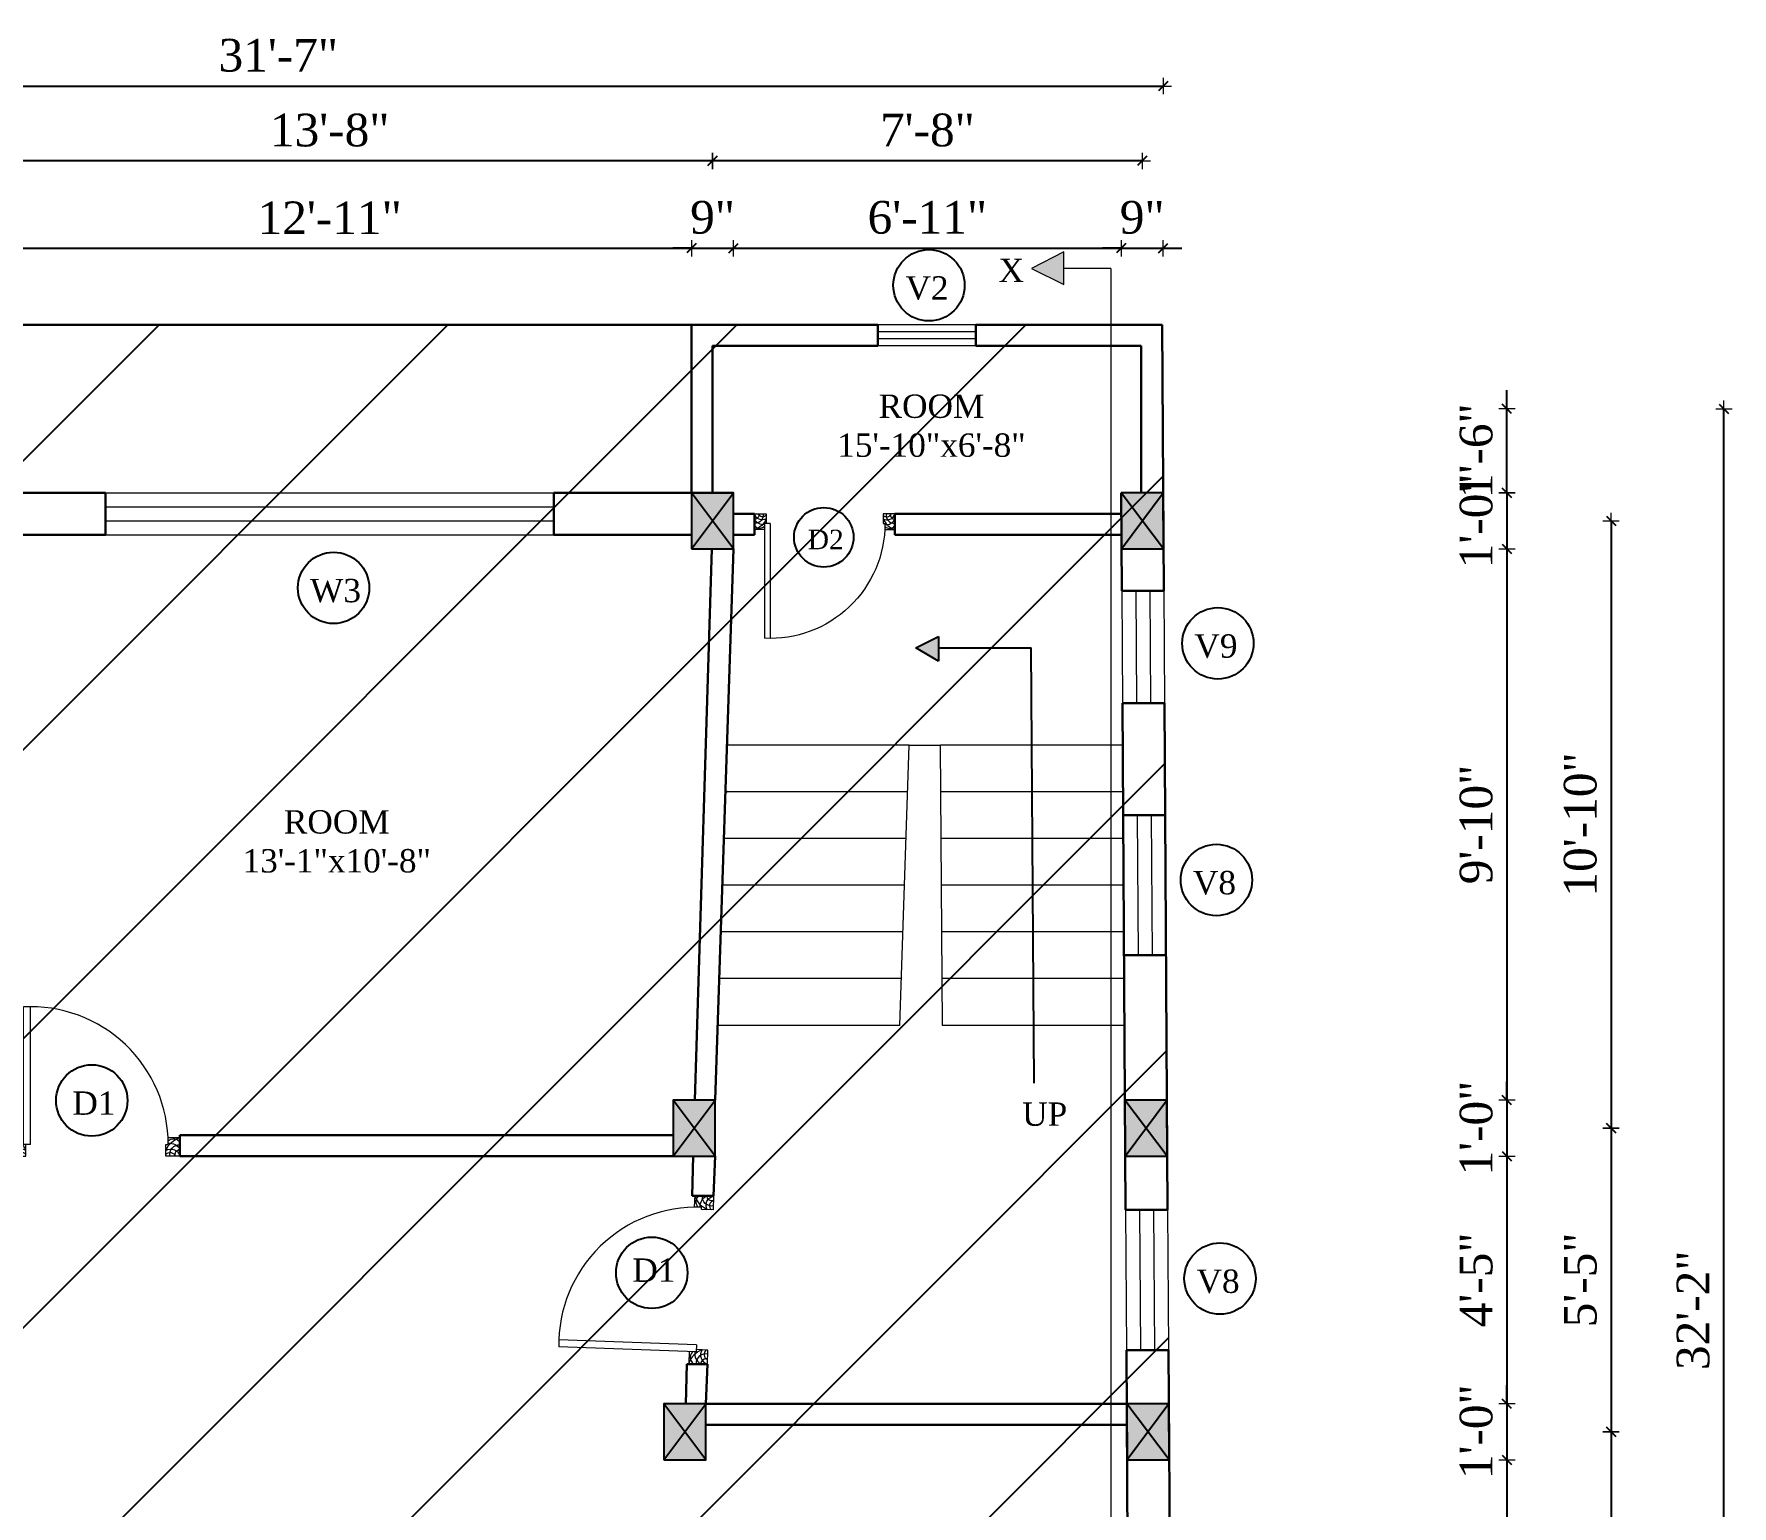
# Model space of a CAD drawing. Header units: inches. Extents: x 4069 to 291496, y -47643 to 12535.
# Drawn here: x 90600.5 to 90964.2, y 1946.9 to 2262.1 of the extents above; entities that cross this region are included whole.
import ezdxf

# ---------------------------------------------------------------- set-up
doc = ezdxf.new("R2010")
doc.units = ezdxf.units.IN
doc.header["$LTSCALE"] = 5
doc.header["$MEASUREMENT"] = 0
for name, color, linetype, lineweight in [('A-WALL', 7, 'Continuous', 9), ('Dimension', 7, 'Continuous', 18), ('DOOR', 62, 'Continuous', 0), ('Dw', 2, 'Continuous', 18), ('tefriş', 30, 'Continuous', 9)]:
    doc.layers.add(name, color=color, linetype=linetype, lineweight=lineweight)
doc.layers.add('dim line', color=7, linetype='Continuous', lineweight=15, true_color=0xfab2b2)
doc.layers.add('TEXT', color=6, linetype='Continuous')
doc.layers.add('WALL', color=7, linetype='Continuous')
doc.styles.add('ordinary', font='times.ttf')
doc.dimstyles.new('Copy of 96', dxfattribs={"dimtxt": 7, "dimasz": 4, "dimexe": 0.5, "dimexo": 0.5, "dimgap": 3, "dimtad": 1, "dimdec": 1, "dimzin": 11, "dimdsep": 46, "dimlunit": 4, "dimtxsty": 'ordinary', "dimblk": 'OBLIQUE', "dimcen": 0.09, "dimse1": 1, "dimse2": 1, "dimclrt": 6, "dimazin": 0, "dimtfac": 1, "dimtdec": 1, "dimtix": 1, "dimtmove": 2, "dimatfit": 3, "dimldrblk": 'leader', "dimfxl": 0.5, "dimfxlon": 1, "dimtolj": 1, "dimtzin": 0, "dimarcsym": 0})

# ---------------------------------------------------------------- blocks, each defined once
blk = doc.blocks.new('C1a')
at = {"color": 1, "ltscale": 5}
for p, q in [((18657.75, 4625.76), (18648.75, 4625.76)), ((18648.75, 4625.76), (18648.82, 4613.76)), ((18657.82, 4613.76), (18657.75, 4625.76)), ((18648.82, 4613.76), (18657.82, 4613.76))]:
    blk.add_line(p, q, dxfattribs=at)
blk = doc.blocks.new('A$C27B36B59')
at = {"layer": 'DOOR'}
for p, q in [((0, 4), (0, 0)), ((2.5, 4), (0, 4)), ((2.5, 2.5), (2.5, 4)), ((0, 0), (3, 0)), ((3, 2.5), (2.5, 2.5)), ((3, 0), (3, 2.5))]:
    blk.add_line(p, q, dxfattribs=at)
for centre, radius, start, end in [((-1.4, -0.54), 4.75, 22.1411, 72.838), ((1.34, 2.09), 1.64, 45.138, 144.8948), ((2.21, 0.3), 2.49, 83.3149, 152.658), ((0.13, 0.37), 2.05, 349.4875, 93.6805), ((1.96, -0.47), 2.01, 58.7447, 166.495), ((-0.06, 0.32), 1.13, 343.542, 86.947), ((2.08, -0.4), 1.17, 38.2816, 160.1519)]:
    blk.add_arc(centre, radius, start, end, dxfattribs=at)
blk = doc.blocks.new('D2')
at = {"layer": 'DOOR'}
for p, q in [((74473.95, 24047.59), (74473.95, 24018.09)), ((74473.95, 24047.59), (74475.45, 24047.59)), ((74475.45, 24047.59), (74475.45, 24018.13))]:
    blk.add_line(p, q, dxfattribs=at)
blk.add_arc((74473.95, 24047.59), 29.5, 180, 272.9146, dxfattribs=at)
at = {"layer": 'DOOR', "xscale": -1, "rotation": 180}
blk.add_blockref('A$C27B36B59', (74441.95, 24050.09), dxfattribs=at)
at = {"layer": 'DOOR', "rotation": 180}
blk.add_blockref('A$C27B36B59', (74477.95, 24050.09), dxfattribs=at)
blk = doc.blocks.new('x-x')
at = {"ltscale": 5}
for points in [[(11364.03, -701.52), (11364.03, -694.51), (11357.15, -698.09)], [(11364.03, -1135.52), (11364.03, -1128.51), (11357.15, -1132.09)]]:
    blk.add_hatch(color=256, dxfattribs=at).paths.add_polyline_path(points)
for p, q in [((11364.03, -694.51), (11357.15, -698.09)), ((11364.03, -701.52), (11364.03, -694.51)), ((11357.15, -698.09), (11364.03, -701.52)), ((11374.13, -698.09), (11364.03, -698.09)), ((11374.13, -698.09), (11374.13, -1132.09)), ((11364.03, -1128.51), (11357.15, -1132.09)), ((11364.03, -1135.52), (11364.03, -1128.51)), ((11357.15, -1132.09), (11364.03, -1135.52)), ((11374.13, -1132.09), (11364.03, -1132.09))]:
    blk.add_line(p, q, dxfattribs=at)
at = {"layer": 'A-WALL', "color": 1, "ltscale": 5}
blk.add_line((11374.13, -1120.09), (11374.13, -1132.09), dxfattribs=at)
at = {"layer": 'TEXT', "style": 'ordinary'}
for p in [(11350.08, -700.97), (11350.08, -1134.1)]:
    blk.add_text('X', height=5, dxfattribs=at).set_placement(p)
blk = doc.blocks.new('oblique')
at = {"color": 0, "lineweight": -2}
blk.add_line((0.25, 0.25), (-0.25, -0.25), dxfattribs=at)
at = {"layer": 'dim line', "lineweight": 9}
for p, q in [((-0.4375, 0), (0.4375, 0)), ((0, 0.4375), (0, -0.4375))]:
    blk.add_line(p, q, dxfattribs=at)
blk = doc.blocks.new('*D2122')
at = {"layer": 'A-WALL', "color": 0, "lineweight": -2, "ltscale": 50, "transparency": 16777216}
blk.add_line((90586.35, 2216.22), (90741.35, 2216.22), dxfattribs=at)
at = {"layer": 'Defpoints', "color": 0, "ltscale": 50, "transparency": 16777216}
for p in [(90741.35, 2216.22), (90586.35, 2163.85), (90741.35, 2163.85)]:
    blk.add_point(p, dxfattribs=at)
at = {"layer": 'A-WALL', "color": 0, "lineweight": -2, "ltscale": 50, "transparency": 16777216, "xscale": 4, "yscale": 4, "zscale": 4}
for p, rotation in [((90586.35, 2216.22), 180.0000000000261), ((90741.35, 2216.22), 2.605510395054913e-11)]:
    blk.add_blockref('oblique', p, dxfattribs=dict(at, rotation=rotation))
at = {"layer": 'A-WALL', "color": 6, "ltscale": 50, "transparency": 16777216, "insert": (90663.85, 2222.72), "char_height": 7, "attachment_point": 5, "style": 'ordinary'}
blk.add_mtext('\\A1;12\'-11"', dxfattribs=at)
blk = doc.blocks.new('_OBLIQUE')
at = {"color": 0, "linetype": 'ByBlock'}
blk.add_line((-0.5, -0.5), (0.5, 0.5), dxfattribs=at)
blk = doc.blocks.new('leader')
at = {"layer": 'Dimension'}
for p, q in [((0, -4.328), (0, 4.328)), ((-4.424, 0), (4.424, 0))]:
    blk.add_line(p, q, dxfattribs=at)
blk = doc.blocks.new('*D2123')
at = {"layer": 'A-WALL', "color": 0, "lineweight": -2, "ltscale": 50, "transparency": 16777216}
for p, q in [((90741.35, 2216.22), (90737.35, 2216.22)), ((90741.35, 2216.22), (90750.35, 2216.22)), ((90750.35, 2216.22), (90754.35, 2216.22))]:
    blk.add_line(p, q, dxfattribs=at)
at = {"layer": 'Defpoints', "color": 0, "ltscale": 50, "transparency": 16777216}
for p in [(90750.35, 2216.22), (90741.35, 2163.85), (90750.35, 2163.85)]:
    blk.add_point(p, dxfattribs=at)
at = {"layer": 'A-WALL', "color": 0, "lineweight": -2, "ltscale": 50, "transparency": 16777216, "xscale": 4, "yscale": 4, "zscale": 4}
for p, rotation in [((90741.35, 2216.22), 2.605915483400167e-11), ((90750.35, 2216.22), 180.0000000000261)]:
    blk.add_blockref('oblique', p, dxfattribs=dict(at, rotation=rotation))
at = {"layer": 'A-WALL', "color": 6, "ltscale": 50, "transparency": 16777216, "insert": (90745.85, 2222.79), "char_height": 7, "attachment_point": 5, "style": 'ordinary'}
blk.add_mtext('\\A1;9"', dxfattribs=at)
blk = doc.blocks.new('*D2124')
at = {"layer": 'A-WALL', "color": 0, "lineweight": -2, "ltscale": 50, "transparency": 16777216}
blk.add_line((90750.35, 2216.22), (90833.35, 2216.22), dxfattribs=at)
at = {"layer": 'Defpoints', "color": 0, "ltscale": 50, "transparency": 16777216}
for p in [(90833.35, 2216.22), (90750.35, 2163.85), (90833.35, 2163.85)]:
    blk.add_point(p, dxfattribs=at)
at = {"layer": 'A-WALL', "color": 0, "lineweight": -2, "ltscale": 50, "transparency": 16777216, "xscale": 4, "yscale": 4, "zscale": 4}
for p, rotation in [((90750.35, 2216.22), 180.0000000000261), ((90833.35, 2216.22), 2.605510395054913e-11)]:
    blk.add_blockref('oblique', p, dxfattribs=dict(at, rotation=rotation))
at = {"layer": 'A-WALL', "color": 6, "ltscale": 50, "transparency": 16777216, "insert": (90791.85, 2222.78), "char_height": 7, "attachment_point": 5, "style": 'ordinary'}
blk.add_mtext('\\A1;6\'-11"', dxfattribs=at)
blk = doc.blocks.new('*D2125')
at = {"layer": 'A-WALL', "color": 0, "lineweight": -2, "ltscale": 50, "transparency": 16777216}
for p, q in [((90833.35, 2216.22), (90829.35, 2216.22)), ((90833.35, 2216.22), (90842.35, 2216.22)), ((90842.35, 2216.22), (90846.35, 2216.22))]:
    blk.add_line(p, q, dxfattribs=at)
at = {"layer": 'Defpoints', "color": 0, "ltscale": 50, "transparency": 16777216}
for p in [(90842.35, 2216.22), (90833.35, 2163.85), (90842.35, 2163.85)]:
    blk.add_point(p, dxfattribs=at)
at = {"layer": 'A-WALL', "color": 0, "lineweight": -2, "ltscale": 50, "transparency": 16777216, "xscale": 4, "yscale": 4, "zscale": 4}
for p, rotation in [((90833.35, 2216.22), 2.605915483400167e-11), ((90842.35, 2216.22), 180.0000000000261)]:
    blk.add_blockref('oblique', p, dxfattribs=dict(at, rotation=rotation))
at = {"layer": 'A-WALL', "color": 6, "ltscale": 50, "transparency": 16777216, "insert": (90837.85, 2222.79), "char_height": 7, "attachment_point": 5, "style": 'ordinary'}
blk.add_mtext('\\A1;9"', dxfattribs=at)
blk = doc.blocks.new('*D2126')
at = {"layer": 'A-WALL', "color": 0, "lineweight": -2, "ltscale": 50, "transparency": 16777216}
blk.add_line((90837.85, 2234.89), (90745.85, 2234.89), dxfattribs=at)
at = {"layer": 'Defpoints', "color": 0, "ltscale": 50, "transparency": 16777216}
for p in [(90745.85, 2234.89), (90745.85, 2163.85), (90837.85, 2163.85)]:
    blk.add_point(p, dxfattribs=at)
at = {"layer": 'A-WALL', "color": 0, "lineweight": -2, "ltscale": 50, "transparency": 16777216, "xscale": 4, "yscale": 4, "zscale": 4, "rotation": 180}
blk.add_blockref('oblique', (90745.85, 2234.89), dxfattribs=at)
at = {"layer": 'A-WALL', "color": 0, "lineweight": -2, "ltscale": 50, "transparency": 16777216, "xscale": 4, "yscale": 4, "zscale": 4}
blk.add_blockref('oblique', (90837.85, 2234.89), dxfattribs=at)
at = {"layer": 'A-WALL', "color": 6, "ltscale": 50, "transparency": 16777216, "insert": (90791.85, 2241.47), "char_height": 7, "attachment_point": 5, "style": 'ordinary'}
blk.add_mtext('\\A1;7\'-8"', dxfattribs=at)
blk = doc.blocks.new('*D2127')
at = {"layer": 'A-WALL', "color": 0, "lineweight": -2, "ltscale": 50, "transparency": 16777216}
blk.add_line((90745.85, 2234.89), (90581.85, 2234.89), dxfattribs=at)
at = {"layer": 'Defpoints', "color": 0, "ltscale": 50, "transparency": 16777216}
for p in [(90581.85, 2234.89), (90581.85, 2163.85), (90745.85, 2163.85)]:
    blk.add_point(p, dxfattribs=at)
at = {"layer": 'A-WALL', "color": 0, "lineweight": -2, "ltscale": 50, "transparency": 16777216, "xscale": 4, "yscale": 4, "zscale": 4, "rotation": 180}
blk.add_blockref('oblique', (90581.85, 2234.89), dxfattribs=at)
at = {"layer": 'A-WALL', "color": 0, "lineweight": -2, "ltscale": 50, "transparency": 16777216, "xscale": 4, "yscale": 4, "zscale": 4}
blk.add_blockref('oblique', (90745.85, 2234.89), dxfattribs=at)
at = {"layer": 'A-WALL', "color": 6, "ltscale": 50, "transparency": 16777216, "insert": (90663.85, 2241.46), "char_height": 7, "attachment_point": 5, "style": 'ordinary'}
blk.add_mtext('\\A1;13\'-8"', dxfattribs=at)
blk = doc.blocks.new('*D2129')
at = {"layer": 'A-WALL', "color": 0, "lineweight": -2, "ltscale": 50, "transparency": 16777216}
blk.add_line((90463.35, 2250.91), (90842.35, 2250.91), dxfattribs=at)
at = {"layer": 'Defpoints', "color": 0, "ltscale": 50, "transparency": 16777216}
for p in [(90842.35, 2250.91), (90463.35, 2163.85), (90842.35, 2163.85)]:
    blk.add_point(p, dxfattribs=at)
at = {"layer": 'A-WALL', "color": 0, "lineweight": -2, "ltscale": 50, "transparency": 16777216, "xscale": 4, "yscale": 4, "zscale": 4, "rotation": 180}
blk.add_blockref('oblique', (90463.35, 2250.91), dxfattribs=at)
at = {"layer": 'A-WALL', "color": 0, "lineweight": -2, "ltscale": 50, "transparency": 16777216, "xscale": 4, "yscale": 4, "zscale": 4}
blk.add_blockref('oblique', (90842.35, 2250.91), dxfattribs=at)
at = {"layer": 'A-WALL', "color": 6, "ltscale": 50, "transparency": 16777216, "insert": (90652.85, 2257.48), "char_height": 7, "attachment_point": 5, "style": 'ordinary'}
blk.add_mtext('\\A1;31\'-7"', dxfattribs=at)
blk = doc.blocks.new('*D2139')
at = {"layer": 'A-WALL', "color": 0, "lineweight": -2, "ltscale": 50, "transparency": 16777216}
for p, q in [((90915.96, 2163.85), (90915.96, 2167.85)), ((90915.96, 2163.85), (90915.96, 2151.85)), ((90915.96, 2151.85), (90915.96, 2147.85))]:
    blk.add_line(p, q, dxfattribs=at)
at = {"layer": 'Defpoints', "color": 0, "ltscale": 50, "transparency": 16777216}
for p in [(90842.35, 2163.85), (90842.43, 2151.85), (90915.96, 2151.85)]:
    blk.add_point(p, dxfattribs=at)
at = {"layer": 'A-WALL', "color": 0, "lineweight": -2, "ltscale": 50, "transparency": 16777216, "xscale": 4, "yscale": 4, "zscale": 4}
for p, rotation in [((90915.96, 2163.85), 270), ((90915.96, 2151.85), 90)]:
    blk.add_blockref('oblique', p, dxfattribs=dict(at, rotation=rotation))
at = {"layer": 'A-WALL', "color": 6, "ltscale": 50, "transparency": 16777216, "insert": (90909.4, 2157.85), "char_height": 7, "attachment_point": 5, "rotation": 90, "style": 'ordinary'}
blk.add_mtext('\\A1;1\'-0"', dxfattribs=at)
blk = doc.blocks.new('*D2140')
at = {"layer": 'A-WALL', "color": 0, "lineweight": -2, "ltscale": 50, "transparency": 16777216}
blk.add_line((90915.96, 2151.85), (90915.96, 2033.85), dxfattribs=at)
at = {"layer": 'Defpoints', "color": 0, "ltscale": 50, "transparency": 16777216}
for p in [(90842.43, 2151.85), (90843.15, 2033.85), (90915.96, 2033.85)]:
    blk.add_point(p, dxfattribs=at)
at = {"layer": 'A-WALL', "color": 0, "lineweight": -2, "ltscale": 50, "transparency": 16777216, "xscale": 4, "yscale": 4, "zscale": 4}
for p, rotation in [((90915.96, 2151.85), 90), ((90915.96, 2033.85), 270)]:
    blk.add_blockref('oblique', p, dxfattribs=dict(at, rotation=rotation))
at = {"layer": 'A-WALL', "color": 6, "ltscale": 50, "transparency": 16777216, "insert": (90909.39, 2092.85), "char_height": 7, "attachment_point": 5, "rotation": 90, "style": 'ordinary'}
blk.add_mtext('\\A1;9\'-10"', dxfattribs=at)
blk = doc.blocks.new('*D2141')
at = {"layer": 'A-WALL', "color": 0, "lineweight": -2, "ltscale": 50, "transparency": 16777216}
for p, q in [((90915.96, 2033.85), (90915.96, 2037.85)), ((90915.96, 2033.85), (90915.96, 2021.85)), ((90915.96, 2021.85), (90915.96, 2017.85))]:
    blk.add_line(p, q, dxfattribs=at)
at = {"layer": 'Defpoints', "color": 0, "ltscale": 50, "transparency": 16777216}
for p in [(90843.15, 2033.85), (90843.23, 2021.85), (90915.96, 2021.85)]:
    blk.add_point(p, dxfattribs=at)
at = {"layer": 'A-WALL', "color": 0, "lineweight": -2, "ltscale": 50, "transparency": 16777216, "xscale": 4, "yscale": 4, "zscale": 4}
for p, rotation in [((90915.96, 2033.85), 270), ((90915.96, 2021.85), 90)]:
    blk.add_blockref('oblique', p, dxfattribs=dict(at, rotation=rotation))
at = {"layer": 'A-WALL', "color": 6, "ltscale": 50, "transparency": 16777216, "insert": (90909.4, 2027.85), "char_height": 7, "attachment_point": 5, "rotation": 90, "style": 'ordinary'}
blk.add_mtext('\\A1;1\'-0"', dxfattribs=at)
blk = doc.blocks.new('*D2142')
at = {"layer": 'A-WALL', "color": 0, "lineweight": -2, "ltscale": 50, "transparency": 16777216}
blk.add_line((90915.96, 2021.85), (90915.96, 1968.85), dxfattribs=at)
at = {"layer": 'Defpoints', "color": 0, "ltscale": 50, "transparency": 16777216}
for p in [(90843.23, 2021.85), (90843.55, 1968.85), (90915.96, 1968.85)]:
    blk.add_point(p, dxfattribs=at)
at = {"layer": 'A-WALL', "color": 0, "lineweight": -2, "ltscale": 50, "transparency": 16777216, "xscale": 4, "yscale": 4, "zscale": 4}
for p, rotation in [((90915.96, 2021.85), 90), ((90915.96, 1968.85), 270)]:
    blk.add_blockref('oblique', p, dxfattribs=dict(at, rotation=rotation))
at = {"layer": 'A-WALL', "color": 6, "ltscale": 50, "transparency": 16777216, "insert": (90909.4, 1995.35), "char_height": 7, "attachment_point": 5, "rotation": 90, "style": 'ordinary'}
blk.add_mtext('\\A1;4\'-5"', dxfattribs=at)
blk = doc.blocks.new('*D2143')
at = {"layer": 'A-WALL', "color": 0, "lineweight": -2, "ltscale": 50, "transparency": 16777216}
for p, q in [((90915.96, 1968.85), (90915.96, 1972.85)), ((90915.96, 1968.85), (90915.96, 1956.85)), ((90915.96, 1956.85), (90915.96, 1952.85))]:
    blk.add_line(p, q, dxfattribs=at)
at = {"layer": 'Defpoints', "color": 0, "ltscale": 50, "transparency": 16777216}
for p in [(90843.55, 1968.85), (90843.63, 1956.85), (90915.96, 1956.85)]:
    blk.add_point(p, dxfattribs=at)
at = {"layer": 'A-WALL', "color": 0, "lineweight": -2, "ltscale": 50, "transparency": 16777216, "xscale": 4, "yscale": 4, "zscale": 4}
for p, rotation in [((90915.96, 1968.85), 270), ((90915.96, 1956.85), 90)]:
    blk.add_blockref('oblique', p, dxfattribs=dict(at, rotation=rotation))
at = {"layer": 'A-WALL', "color": 6, "ltscale": 50, "transparency": 16777216, "insert": (90909.4, 1962.85), "char_height": 7, "attachment_point": 5, "rotation": 90, "style": 'ordinary'}
blk.add_mtext('\\A1;1\'-0"', dxfattribs=at)
blk = doc.blocks.new('*D2144')
at = {"layer": 'A-WALL', "color": 0, "lineweight": -2, "ltscale": 50, "transparency": 16777216}
blk.add_line((90915.96, 1956.85), (90915.96, 1837.85), dxfattribs=at)
at = {"layer": 'Defpoints', "color": 0, "ltscale": 50, "transparency": 16777216}
for p in [(90843.63, 1956.85), (90844.36, 1837.85), (90915.96, 1837.85)]:
    blk.add_point(p, dxfattribs=at)
at = {"layer": 'A-WALL', "color": 0, "lineweight": -2, "ltscale": 50, "transparency": 16777216, "xscale": 4, "yscale": 4, "zscale": 4}
for p, rotation in [((90915.96, 1956.85), 90), ((90915.96, 1837.85), 270)]:
    blk.add_blockref('oblique', p, dxfattribs=dict(at, rotation=rotation))
at = {"layer": 'A-WALL', "color": 6, "ltscale": 50, "transparency": 16777216, "insert": (90909.39, 1897.35), "char_height": 7, "attachment_point": 5, "rotation": 90, "style": 'ordinary'}
blk.add_mtext('\\A1;9\'-11"', dxfattribs=at)
blk = doc.blocks.new('*D2146')
at = {"layer": 'A-WALL', "color": 0, "lineweight": -2, "ltscale": 50, "transparency": 16777216}
blk.add_line((90938.26, 2157.85), (90938.26, 2027.85), dxfattribs=at)
at = {"layer": 'Defpoints', "color": 0, "ltscale": 50, "transparency": 16777216}
for p in [(90842.39, 2157.85), (90843.19, 2027.85), (90938.26, 2027.85)]:
    blk.add_point(p, dxfattribs=at)
at = {"layer": 'A-WALL', "color": 0, "lineweight": -2, "ltscale": 50, "transparency": 16777216, "xscale": 4, "yscale": 4, "zscale": 4}
for p, rotation in [((90938.26, 2157.85), 90), ((90938.26, 2027.85), 270)]:
    blk.add_blockref('oblique', p, dxfattribs=dict(at, rotation=rotation))
at = {"layer": 'A-WALL', "color": 6, "ltscale": 50, "transparency": 16777216, "insert": (90931.7, 2092.85), "char_height": 7, "attachment_point": 5, "rotation": 90, "style": 'ordinary'}
blk.add_mtext('\\A1;10\'-10"', dxfattribs=at)
blk = doc.blocks.new('*D2147')
at = {"layer": 'A-WALL', "color": 0, "lineweight": -2, "ltscale": 50, "transparency": 16777216}
blk.add_line((90938.26, 2027.85), (90938.26, 1962.85), dxfattribs=at)
at = {"layer": 'Defpoints', "color": 0, "ltscale": 50, "transparency": 16777216}
for p in [(90843.19, 2027.85), (90843.59, 1962.85), (90938.26, 1962.85)]:
    blk.add_point(p, dxfattribs=at)
at = {"layer": 'A-WALL', "color": 0, "lineweight": -2, "ltscale": 50, "transparency": 16777216, "xscale": 4, "yscale": 4, "zscale": 4}
for p, rotation in [((90938.26, 2027.85), 90), ((90938.26, 1962.85), 270)]:
    blk.add_blockref('oblique', p, dxfattribs=dict(at, rotation=rotation))
at = {"layer": 'A-WALL', "color": 6, "ltscale": 50, "transparency": 16777216, "insert": (90931.7, 1995.35), "char_height": 7, "attachment_point": 5, "rotation": 90, "style": 'ordinary'}
blk.add_mtext('\\A1;5\'-5"', dxfattribs=at)
blk = doc.blocks.new('*D2148')
at = {"layer": 'A-WALL', "color": 0, "lineweight": -2, "ltscale": 50, "transparency": 16777216}
blk.add_line((90938.26, 1962.85), (90938.26, 1831.85), dxfattribs=at)
at = {"layer": 'Defpoints', "color": 0, "ltscale": 50, "transparency": 16777216}
for p in [(90843.59, 1962.85), (90844.4, 1831.85), (90938.26, 1831.85)]:
    blk.add_point(p, dxfattribs=at)
at = {"layer": 'A-WALL', "color": 0, "lineweight": -2, "ltscale": 50, "transparency": 16777216, "xscale": 4, "yscale": 4, "zscale": 4}
for p, rotation in [((90938.26, 1962.85), 90), ((90938.26, 1831.85), 270)]:
    blk.add_blockref('oblique', p, dxfattribs=dict(at, rotation=rotation))
at = {"layer": 'A-WALL', "color": 6, "ltscale": 50, "transparency": 16777216, "insert": (90931.7, 1897.35), "char_height": 7, "attachment_point": 5, "rotation": 90, "style": 'ordinary'}
blk.add_mtext('\\A1;10\'-11"', dxfattribs=at)
blk = doc.blocks.new('*D2149')
at = {"layer": 'A-WALL', "color": 0, "lineweight": -2, "ltscale": 50, "transparency": 16777216}
blk.add_line((90962.42, 1795.85), (90962.42, 2181.85), dxfattribs=at)
at = {"layer": 'Defpoints', "color": 0, "ltscale": 50, "transparency": 16777216}
for p in [(90842.24, 2181.85), (90962.42, 2181.85), (90844.62, 1795.85)]:
    blk.add_point(p, dxfattribs=at)
at = {"layer": 'A-WALL', "color": 0, "lineweight": -2, "ltscale": 50, "transparency": 16777216, "xscale": 4, "yscale": 4, "zscale": 4}
for p, rotation in [((90962.42, 2181.85), 90), ((90962.42, 1795.85), 270)]:
    blk.add_blockref('oblique', p, dxfattribs=dict(at, rotation=rotation))
at = {"layer": 'A-WALL', "color": 6, "ltscale": 50, "transparency": 16777216, "insert": (90955.86, 1988.85), "char_height": 7, "attachment_point": 5, "rotation": 90, "style": 'ordinary'}
blk.add_mtext('\\A1;32\'-2"', dxfattribs=at)
blk = doc.blocks.new('*D2151')
at = {"layer": 'A-WALL', "color": 0, "lineweight": -2, "ltscale": 50, "transparency": 16777216}
for p, q in [((90915.96, 2181.85), (90915.96, 2185.85)), ((90915.96, 2163.85), (90915.96, 2181.85)), ((90915.96, 2163.85), (90915.96, 2159.85))]:
    blk.add_line(p, q, dxfattribs=at)
at = {"layer": 'Defpoints', "color": 0, "ltscale": 50, "transparency": 16777216}
for p in [(90842.35, 2181.85), (90915.96, 2181.85), (90842.35, 2163.85)]:
    blk.add_point(p, dxfattribs=at)
at = {"layer": 'A-WALL', "color": 0, "lineweight": -2, "ltscale": 50, "transparency": 16777216, "xscale": 4, "yscale": 4, "zscale": 4}
for p, rotation in [((90915.96, 2181.85), 270), ((90915.96, 2163.85), 90)]:
    blk.add_blockref('oblique', p, dxfattribs=dict(at, rotation=rotation))
at = {"layer": 'A-WALL', "color": 6, "ltscale": 50, "transparency": 16777216, "insert": (90909.4, 2172.85), "char_height": 7, "attachment_point": 5, "rotation": 90, "style": 'ordinary'}
blk.add_mtext('\\A1;1\'-6"', dxfattribs=at)

msp = doc.modelspace()

# ---------------------------------------------------------------- hatches: boundary and pattern name
at = {"layer": 'A-WALL', "ltscale": 5}
h = msp.add_hatch(dxfattribs=at)
h.set_pattern_fill('ANSI31', color=256)
h.set_pattern_definition([(45, (83816.94159, 5103.34959), (-0.0883883476, 0.0883883476), [])])
h.paths.add_polyline_path([(90250.99241, 1789.84577), (90483.79612, 2199.84577), (90842.24411, 2199.84577), (90843.84326, 1921.84577), (90892.43371, 1921.84577), (90892.43371, 1831.84577), (90844.43371, 1831.84577), (90844.65513, 1789.84577)], flags=16)
h.paths.add_polyline_path([(90250.99241, 1789.84577), (90483.79612, 2199.84577), (90842.24411, 2199.84577), (90843.84326, 1921.84577), (90892.43371, 1921.84577), (90892.43371, 1831.84577), (90844.43371, 1831.84577), (90844.65513, 1789.84577)])
at = {"layer": 'WALL', "linetype": 'ByBlock', "ltscale": 5, "true_color": 0xf8991e}
h = msp.add_hatch(dxfattribs=at)
h.set_pattern_fill('ANSI31', color=30, scale=350)
h.set_pattern_definition([(45, (83816.94, 5103.35), (-30.93592, 30.93592), [])])
h.paths.add_polyline_path([(90250.99241, 1789.84577), (90483.79612, 2199.84577), (90842.24411, 2199.84577), (90843.84326, 1921.84577), (90892.43371, 1921.84577), (90892.43371, 1831.84577), (90844.43371, 1831.84577), (90844.65513, 1789.84577)])
h = msp.add_hatch(color=30, dxfattribs=at)
h.dxf.hatch_style = 1
h.paths.add_polyline_path([(90745.85474, 2157.84577), (90741.35474, 2151.84577), (90750.35474, 2151.84577)])
h.paths.add_polyline_path([(90750.35474, 2151.84577), (90750.35474, 2163.84577), (90745.85474, 2157.84577)])
h.paths.add_polyline_path([(90745.85474, 2157.84577), (90750.35474, 2163.84577), (90741.35474, 2163.84577)])
h.paths.add_polyline_path([(90741.35474, 2163.84577), (90741.35474, 2151.84577), (90745.85474, 2157.84577)])
h = msp.add_hatch(color=30, dxfattribs=at)
h.dxf.hatch_style = 1
h.paths.add_polyline_path([(90842.42863, 2151.84577), (90837.89164, 2157.84577), (90833.42846, 2151.84577)])
h.paths.add_polyline_path([(90842.42863, 2151.84577), (90842.35482, 2163.84577), (90837.89164, 2157.84577)])
h.paths.add_polyline_path([(90842.35482, 2163.84577), (90833.35465, 2163.84577), (90837.89164, 2157.84577)])
h.paths.add_polyline_path([(90837.89164, 2157.84577), (90833.35465, 2163.84577), (90833.42846, 2151.84577)])
at = {"layer": 'WALL', "linetype": 'ByBlock', "ltscale": 5}
msp.add_hatch(color=2, dxfattribs=at).paths.add_polyline_path([(90789.3875, 2130.68073), (90794.24865, 2133.08332), (90794.24865, 2127.83508)])
at = {"layer": 'WALL', "linetype": 'ByBlock', "ltscale": 5, "true_color": 0xf8991e}
h = msp.add_hatch(color=30, dxfattribs=at)
h.dxf.hatch_style = 1
h.paths.add_polyline_path([(90741.89847, 2027.84577), (90737.39847, 2021.84577), (90746.39847, 2021.84577)])
h.paths.add_polyline_path([(90746.39847, 2021.84577), (90746.39847, 2033.84577), (90741.89847, 2027.84577)])
h.paths.add_polyline_path([(90741.89847, 2027.84577), (90746.39847, 2033.84577), (90737.39847, 2033.84577)])
h.paths.add_polyline_path([(90737.39847, 2033.84577), (90737.39847, 2021.84577), (90741.89847, 2027.84577)])
h = msp.add_hatch(color=30, dxfattribs=at)
h.dxf.hatch_style = 1
h.paths.add_polyline_path([(90843.2282, 2021.84577), (90838.69121, 2027.84577), (90834.22803, 2021.84577)])
h.paths.add_polyline_path([(90843.2282, 2021.84577), (90843.15439, 2033.84577), (90838.69121, 2027.84577)])
h.paths.add_polyline_path([(90843.15439, 2033.84577), (90834.15422, 2033.84577), (90838.69121, 2027.84577)])
h.paths.add_polyline_path([(90838.69121, 2027.84577), (90834.15422, 2033.84577), (90834.22803, 2021.84577)])
h = msp.add_hatch(color=30, dxfattribs=at)
h.dxf.hatch_style = 1
h.paths.add_polyline_path([(90739.92033, 1962.84577), (90735.42033, 1956.84577), (90744.42033, 1956.84577)])
h.paths.add_polyline_path([(90744.42033, 1956.84577), (90744.42033, 1968.84577), (90739.92033, 1962.84577)])
h.paths.add_polyline_path([(90739.92033, 1962.84577), (90744.42033, 1968.84577), (90735.42033, 1968.84577)])
h.paths.add_polyline_path([(90735.42033, 1968.84577), (90735.42033, 1956.84577), (90739.92033, 1962.84577)])
h = msp.add_hatch(color=30, dxfattribs=at)
h.dxf.hatch_style = 1
h.paths.add_polyline_path([(90843.62799, 1956.84577), (90839.091, 1962.84577), (90834.62782, 1956.84577)])
h.paths.add_polyline_path([(90843.62799, 1956.84577), (90843.55418, 1968.84577), (90839.091, 1962.84577)])
h.paths.add_polyline_path([(90843.55418, 1968.84577), (90834.55401, 1968.84577), (90839.091, 1962.84577)])
h.paths.add_polyline_path([(90839.091, 1962.84577), (90834.55401, 1968.84577), (90834.62782, 1956.84577)])

# ---------------------------------------------------------------- linework, layer by layer
at = {"color": 1, "ltscale": 5}
for p, q in [((90741.35474, 2151.84577), (90750.35474, 2163.84577)), ((90750.35474, 2151.84577), (90741.35474, 2163.84577)), ((90842.42863, 2151.84577), (90833.35465, 2163.84577)), ((90833.42846, 2151.84577), (90842.35482, 2163.84577)), ((90748.94658, 2099.84584), (90748.61167, 2099.85707)), ((90737.39847, 2021.84577), (90746.39847, 2033.84577)), ((90746.39847, 2021.84577), (90737.39847, 2033.84577)), ((90843.2282, 2021.84577), (90834.15422, 2033.84577)), ((90834.22803, 2021.84577), (90843.15439, 2033.84577)), ((90735.42033, 1956.84577), (90744.42033, 1968.84577)), ((90744.42033, 1956.84577), (90735.42033, 1968.84577)), ((90843.62799, 1956.84577), (90834.55401, 1968.84577)), ((90843.55418, 1968.84577), (90834.62782, 1956.84577))]:
    msp.add_line(p, q, dxfattribs=at)
at = {"layer": 'A-WALL', "lineweight": 30}
for p, q in [((90781.24407, 2199.84577), (90483.79612, 2199.84577)), ((90741.35474, 2163.84577), (90741.35474, 2199.84577)), ((90781.24407, 2195.34577), (90781.24407, 2199.84577)), ((90842.1334, 2199.84577), (90802.24407, 2199.84577)), ((90802.24407, 2195.34577), (90802.24407, 2199.84577)), ((90842.48398, 2142.84577), (90842.1334, 2199.84577)), ((90781.24407, 2195.34577), (90745.85474, 2195.34577)), ((90745.85474, 2163.84577), (90745.85474, 2195.34577)), ((90837.6334, 2195.34577), (90802.24407, 2195.34577)), ((90837.6334, 2195.34577), (90837.6334, 2163.84577)), ((90615.85474, 2163.84577), (90558.97445, 2163.84577)), ((90615.85474, 2154.84577), (90615.85474, 2163.84577)), ((90750.35474, 2163.84577), (90711.85474, 2163.84577)), ((90711.85474, 2154.84577), (90711.85474, 2163.84577)), ((90833.48381, 2142.84577), (90833.35465, 2163.84577)), ((90754.85474, 2159.34577), (90750.35474, 2159.34577)), ((90754.85474, 2159.34577), (90754.85474, 2154.84577)), ((90833.41001, 2159.34577), (90784.85354, 2159.34577)), ((90784.85354, 2159.34577), (90784.85354, 2154.84577)), ((90615.85474, 2154.84577), (90586.35474, 2154.84577)), ((90741.35474, 2154.84577), (90711.85474, 2154.84577)), ((90754.85474, 2154.84577), (90750.35474, 2154.84577)), ((90833.41001, 2154.84577), (90784.85354, 2154.84577)), ((90745.67214, 2151.84577), (90742.08106, 2033.84577)), ((90750.35474, 2151.84577), (90746.39847, 2033.84577)), ((90833.48381, 2142.84577), (90842.48398, 2142.84577)), ((90834.29876, 2010.34577), (90833.63142, 2118.84667)), ((90833.63142, 2118.84667), (90842.63159, 2118.84667)), ((90843.29893, 2010.34577), (90842.63159, 2118.84667)), ((90833.77904, 2094.84577), (90842.77921, 2094.84577)), ((90833.96355, 2064.8469), (90842.96372, 2064.8469)), ((90631.78497, 2026.34577), (90737.39847, 2026.34577)), ((90631.78497, 2021.84577), (90631.78497, 2026.34577)), ((90631.78497, 2021.84577), (90737.39847, 2021.84577)), ((90741.71587, 2021.84577), (90741.45719, 2013.34577)), ((90746.39847, 2021.84577), (90746.08122, 2013.34577)), ((90741.45719, 2013.34577), (90746.08122, 2013.34577)), ((90834.29876, 2010.34577), (90843.29893, 2010.34577)), ((90835.43354, 1825.84577), (90834.48328, 1980.34577)), ((90834.48328, 1980.34577), (90843.48345, 1980.34577)), ((90844.65513, 1789.84577), (90843.48345, 1980.34577)), ((90740.36161, 1977.34577), (90740.10293, 1968.84577)), ((90740.36161, 1977.34577), (90744.73758, 1977.34577)), ((90744.73758, 1977.34577), (90744.42033, 1968.84577)), ((90744.42033, 1968.84577), (90834.55401, 1968.84577)), ((90744.42033, 1964.34577), (90834.55401, 1964.34577))]:
    msp.add_line(p, q, dxfattribs=at)
at = {"layer": 'Dw', "color": 3}
for p, q in [((90802.24407, 2199.84577), (90781.24407, 2199.84577)), ((90802.24407, 2198.34577), (90781.24407, 2198.34577)), ((90802.24407, 2196.84577), (90781.24407, 2196.84577)), ((90802.24407, 2195.34577), (90781.24407, 2195.34577)), ((90615.85474, 2163.84577), (90711.85474, 2163.84577)), ((90615.85474, 2160.84577), (90711.85474, 2160.84577)), ((90615.85474, 2157.84577), (90711.85474, 2157.84577)), ((90615.85474, 2154.84577), (90711.85474, 2154.84577)), ((90833.48398, 2142.81809), (90833.63159, 2118.819)), ((90836.48393, 2142.83654), (90836.63154, 2118.83745)), ((90839.48387, 2142.85499), (90839.63148, 2118.8559)), ((90842.48381, 2142.87344), (90842.63142, 2118.87435)), ((90833.77904, 2094.84577), (90833.96355, 2064.8469)), ((90836.77915, 2094.83654), (90836.96366, 2064.83767)), ((90839.7791, 2094.85499), (90839.96361, 2064.85613)), ((90842.77904, 2094.87344), (90842.96355, 2064.87458)), ((90834.29893, 2010.31809), (90834.48345, 1980.31809)), ((90837.29888, 2010.33654), (90837.48339, 1980.33654)), ((90840.29882, 2010.35499), (90840.48334, 1980.35499)), ((90843.29876, 2010.37344), (90843.48328, 1980.37344))]:
    msp.add_line(p, q, dxfattribs=at)
at = {"layer": 'tefriş', "ltscale": 5}
for p, q in [((90787.94658, 2109.84584), (90748.94658, 2109.84584)), ((90785.93491, 2049.84584), (90787.94658, 2109.84584)), ((90787.94658, 2109.84584), (90794.68678, 2109.84584)), ((90833.68678, 2109.84584), (90794.68678, 2109.84584)), ((90795.05582, 2049.84508), (90794.68678, 2109.84584)), ((90787.61167, 2099.85707), (90748.61167, 2099.85707)), ((90833.7483, 2099.84319), (90794.7483, 2099.84319)), ((90787.27677, 2089.8683), (90748.27677, 2089.8683)), ((90833.80981, 2089.84357), (90794.80981, 2089.84357)), ((90786.94187, 2079.87953), (90747.94187, 2079.87953)), ((90833.8713, 2079.84584), (90794.8713, 2079.84584)), ((90786.60547, 2069.84584), (90747.60547, 2069.84584)), ((90833.93281, 2069.84433), (90794.93281, 2069.84433)), ((90786.27207, 2059.90198), (90747.27207, 2059.90198)), ((90833.99432, 2059.84471), (90794.99432, 2059.84471)), ((90785.93491, 2049.84584), (90746.93491, 2049.84584)), ((90834.05582, 2049.84508), (90795.05582, 2049.84508))]:
    msp.add_line(p, q, dxfattribs=at)
at = {"layer": 'TEXT'}
for centre, radius in [((90792.18996, 2208.27162), 7.64038), ((90769.65936, 2154.33473), 6.36673), ((90664.68782, 2143.49699), 7.64038), ((90854.06858, 2131.63007), 7.64038), ((90853.74469, 2080.96076), 7.64038), ((90612.90043, 2033.76538), 7.64038), ((90732.81796, 1996.87215), 7.64038), ((90854.51267, 1995.63454), 7.64038)]:
    msp.add_circle(centre, radius, dxfattribs=at)
at = {"layer": 'WALL', "color": 2, "linetype": 'ByBlock', "ltscale": 5}
for p, q in [((90789.3875, 2130.68073), (90794.24865, 2133.08332)), ((90794.24865, 2133.08332), (90794.24865, 2127.83508)), ((90794.24865, 2127.83508), (90789.3875, 2130.68073)), ((90794.24865, 2130.68073), (90814.05864, 2130.68073)), ((90814.7511, 2037.49806), (90814.05864, 2130.68073))]:
    msp.add_line(p, q, dxfattribs=at)
for points in [[(90741.35474, 2151.84577), (90750.35474, 2151.84577), (90750.35474, 2163.84577), (90741.35474, 2163.84577)], [(90833.35465, 2163.84577), (90833.42846, 2151.84577), (90842.42863, 2151.84577), (90842.35482, 2163.84577)], [(90737.39847, 2021.84577), (90746.39847, 2021.84577), (90746.39847, 2033.84577), (90737.39847, 2033.84577)], [(90834.15422, 2033.84577), (90834.22803, 2021.84577), (90843.2282, 2021.84577), (90843.15439, 2033.84577)], [(90735.42033, 1956.84577), (90744.42033, 1956.84577), (90744.42033, 1968.84577), (90735.42033, 1968.84577)], [(90834.55401, 1968.84577), (90834.62782, 1956.84577), (90843.62799, 1956.84577), (90843.55418, 1968.84577)]]:
    msp.add_lwpolyline(points, close=True, dxfattribs=at)

# ---------------------------------------------------------------- block references
at = {"layer": 'A-WALL', "color": 1}
msp.add_blockref('x-x', (79457.01709, 2909.93672), dxfattribs=at)
at = {"layer": 'WALL', "color": 2, "linetype": 'ByBlock', "ltscale": 5}
for p in [(72184.60941, -2461.91341), (72185.40898, -2591.91341), (72185.80877, -2656.91341)]:
    msp.add_blockref('C1a', p, dxfattribs=at)
at = {"layer": 'WALL', "color": 2, "linetype": 'ByBlock', "xscale": -0.8332999999984168, "yscale": 0.8333000000002357, "zscale": 0.8333}
msp.add_blockref('D2', (152817.33149, -17881.5925), dxfattribs=at)
at = {"layer": 'WALL', "color": 2, "linetype": 'ByBlock'}
for p, rotation in [((165073.73619, 26071.93368), 180), ((69489.23637, 77300.48705), 267.8625062016939)]:
    msp.add_blockref('D2', p, dxfattribs=dict(at, rotation=rotation))

# ---------------------------------------------------------------- texts
at = {"layer": 'TEXT', "style": 'ordinary'}
for s, height, rotation, p in [('V2', 5, 0.0003881, (90787.15696, 2205.2075)), ('D2', 4.1665, 359.9996119, (90766.2445, 2151.78145)), ('W3', 5, 0.0003881, (90659.65482, 2140.43287)), ('V9', 5, 0.0003881, (90849.03559, 2128.56595)), ('V8', 5, 0.0003881, (90848.7117, 2077.89664)), ('D1', 5, 0.0003881, (90608.75041, 2030.70126)), ('UP', 5, 359.9996119, (90812.14291, 2028.34317)), ('D1', 5, 359.9996119, (90728.66791, 1994.94708)), ('V8', 5, 0.0003881, (90849.47967, 1992.57042))]:
    msp.add_text(s, height=height, rotation=rotation, dxfattribs=at).set_placement(p)
at = {"layer": 'TEXT', "char_height": 5, "attachment_point": 8, "rotation": 359.9996119, "style": 'ordinary'}
for s, insert in [('ROOM\\P15\'-10"x6\'-8"', (90792.72118, 2171.4807)), ('ROOM\\P13\'-1"x10\'-8"', (90665.36569, 2082.49815))]:
    msp.add_mtext_dynamic_manual_height_columns(s, width=101.5687276, gutter_width=1720.71691, heights=[0], dxfattribs=dict(at, insert=insert))

# ---------------------------------------------------------------- dimensions: what is measured, and where the dimension line sits
at = {"layer": 'A-WALL', "ltscale": 50}
for base, p1, p2, picture, middle in [((90842.35482, 2250.91159), (90463.35482, 2163.84577), (90842.35482, 2163.84577), '*D2129', (90652.85482, 2257.48225)), ((90581.85474, 2234.89454), (90745.85474, 2163.84577), (90581.85474, 2163.84577), '*D2127', (90663.85474, 2241.4551))]:
    dim = msp.add_linear_dim(base=base, p1=p1, p2=p2, dimstyle='Copy of 96', override={"dimdec": 0, "dimblk": 'oblique', "dimtdec": 0, "dimarcsym": 1}, dxfattribs=at)
    dim.commit()
    dim.dimension.update_dxf_attribs({"geometry": picture, "text_midpoint": middle})
dim = msp.add_aligned_dim(p1=(90837.85474, 2163.84577), p2=(90745.85474, 2163.84577), distance=-71.04877, dimstyle='Copy of 96', override={"dimdec": 0, "dimblk": 'oblique', "dimtdec": 0, "dimarcsym": 1}, dxfattribs=at)
dim.commit()
dim.dimension.update_dxf_attribs({"geometry": '*D2126', "text_midpoint": (90791.85474, 2241.46519)})
for base, p1, p2, angle, picture, middle in [((90741.35474, 2216.21821), (90586.35474, 2163.84577), (90741.35474, 2163.84577), 180, '*D2122', (90663.85474, 2222.71821)), ((90750.35474, 2216.21821), (90741.35474, 2163.84577), (90750.35474, 2163.84577), 180, '*D2123', (90745.85474, 2222.78886)), ((90833.35465, 2216.21821), (90750.35474, 2163.84577), (90833.35465, 2163.84577), 180, '*D2124', (90791.85469, 2222.77877)), ((90842.35482, 2216.21821), (90833.35465, 2163.84577), (90842.35482, 2163.84577), 180, '*D2125', (90837.85474, 2222.78886)), ((90915.95867, 2181.84577), (90842.35482, 2163.84577), (90842.35482, 2181.84577), 90, '*D2151', (90909.39811, 2172.84577)), ((90962.41882, 2181.84577), (90844.61823, 1795.84577), (90842.24411, 2181.84577), 90, '*D2149', (90955.85825, 1988.84577)), ((90915.95867, 2151.84577), (90842.35482, 2163.84577), (90842.42863, 2151.84577), 90, '*D2139', (90909.39811, 2157.84577)), ((90938.26347, 2027.84577), (90842.39173, 2157.84577), (90843.1913, 2027.84577), 90, '*D2146', (90931.70291, 2092.84577)), ((90915.95867, 2033.84577), (90842.42863, 2151.84577), (90843.15439, 2033.84577), 90, '*D2140', (90909.38801, 2092.84577)), ((90915.95867, 2021.84577), (90843.15439, 2033.84577), (90843.2282, 2021.84577), 90, '*D2141', (90909.39811, 2027.84577)), ((90938.26347, 1962.84577), (90843.1913, 2027.84577), (90843.59108, 1962.84577), 90, '*D2147', (90931.70291, 1995.34577)), ((90915.95867, 1968.84577), (90843.2282, 2021.84577), (90843.55418, 1968.84577), 90, '*D2142', (90909.39811, 1995.34577)), ((90915.95867, 1956.84577), (90843.55418, 1968.84577), (90843.62799, 1956.84577), 90, '*D2143', (90909.39811, 1962.84577)), ((90938.26347, 1831.84577), (90843.59108, 1962.84577), (90844.39681, 1831.84577), 90, '*D2148', (90931.70291, 1897.34577)), ((90915.95867, 1837.84577), (90843.62799, 1956.84577), (90844.3599, 1837.84577), 90, '*D2144', (90909.38801, 1897.34577))]:
    dim = msp.add_linear_dim(base=base, p1=p1, p2=p2, angle=angle, dimstyle='Copy of 96', override={"dimdec": 0, "dimblk": 'oblique', "dimtdec": 0, "dimarcsym": 1}, dxfattribs=at)
    dim.commit()
    dim.dimension.update_dxf_attribs({"geometry": picture, "text_midpoint": middle})

doc.saveas('drawing.dxf')
